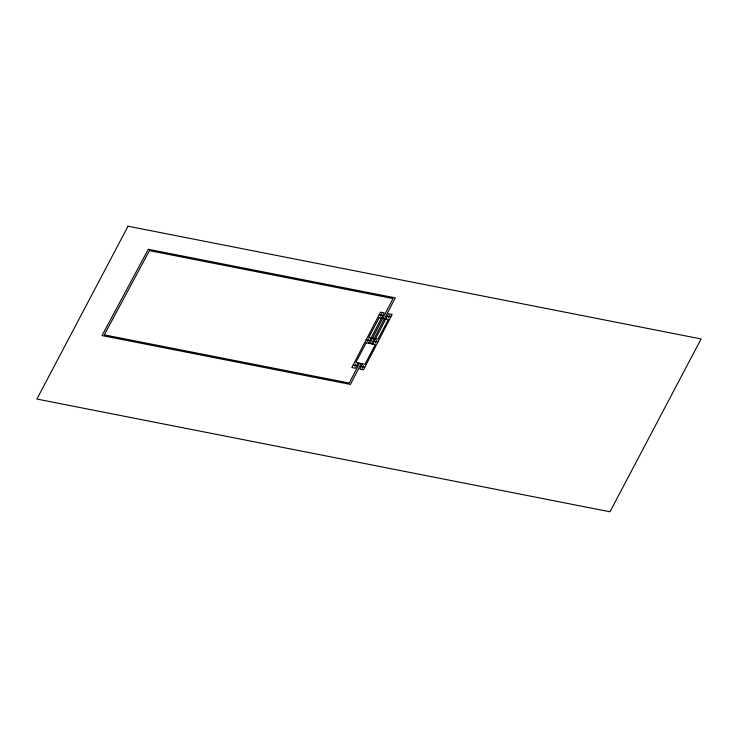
<?xml version="1.0" encoding="UTF-8"?>
<svg xmlns="http://www.w3.org/2000/svg" width="738" height="738" viewBox="0 0 738 738"><rect width="100%" height="100%" fill="white"/><g stroke="black" fill="none" stroke-linecap="round" stroke-linejoin="round"><path stroke-width="1.11" d="M354.544 366.131L355.605 364.092M367.339 341.436L368.723 338.751M380.402 316.215L381.786 313.53M358.188 362.967L355.458 368.244L351.823 367.524L380.513 312.128L384.157 312.829L368.41 343.225M359.526 363.225L349.259 383.05L104.27 334.858L149.454 250.652L393.013 298.558L369.747 343.493M361.242 363.566L350.43 384.424L102.001 335.559L148.283 249.278L395.282 297.866L371.463 343.825M362.57 363.825L359.84 369.101L363.474 369.821L392.173 314.425L388.539 313.705L372.801 344.092M362.229 368.345L363.622 365.67M375.328 343.078L376.749 340.329M388.428 317.792L389.821 315.108M379.166 314.72L382.81 315.43M387.192 316.307L390.836 317.008M366.168 339.831L369.812 340.532M374.184 341.408L377.828 342.109M361.177 366.518L364.821 367.22M353.161 364.932L356.805 365.651M128.025 226.215L36.9 399.055L609.975 511.785L701.1 338.945L128.025 226.215M379.184 317.681L368.797 337.386L377.967 339.194L388.354 319.489L379.184 317.681M366.186 342.792L355.799 362.496L364.969 364.295L375.356 344.591L366.186 342.792"/></g></svg>
